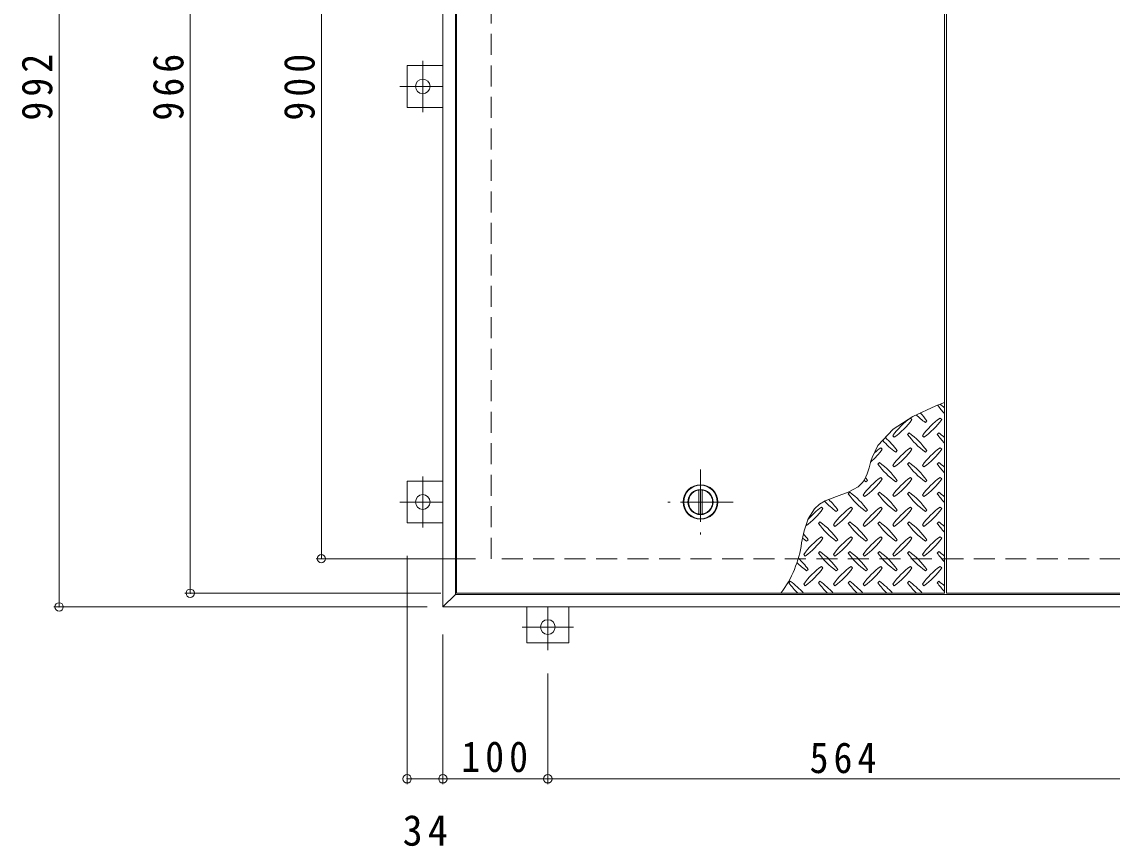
# Model space of a CAD drawing. Units: millimetres at full size, sheet at 1:10. Extents: x -2570 to 2403, y -1962 to 1480.
# Drawn here: x -2442 to -1403, y -122 to 664 of the extents above; entities that cross this region are included whole.
import ezdxf

# ---------------------------------------------------------------- set-up
doc = ezdxf.new("R2010")
doc.units = ezdxf.units.MM
doc.header["$LTSCALE"] = 10
doc.header["$PDMODE"] = 32
doc.header["$PDSIZE"] = 8
doc.linetypes.add('CHAIN1', pattern=[8, 5, -1, 1, -1])
doc.linetypes.add('DASHED2', pattern=[3, 2, -1])
for name, color, linetype, lineweight in [('0-1', 2, 'DASHED2', 9), ('0-2', 3, 'Continuous', 9), ('0-3', 2, 'Continuous', 9), ('0-9', 134, 'Continuous', 5), ('0-C', 2, 'Continuous', 9), ('0-E', 3, 'Continuous', 9), ('0-F', 7, 'Continuous', 9)]:
    doc.layers.add(name, color=color, linetype=linetype, lineweight=lineweight)
doc.styles.add('ＭＳ ゴシック', font='')
doc.styles.get('ＭＳ ゴシック').set_extended_font_data('MS Gothic')

msp = doc.modelspace()

# ---------------------------------------------------------------- linework, layer by layer
at = {"layer": '0-1'}
for p, q in [((-1995.15, 151.94), (-1995.15, 1051.94)), ((-195.15, 151.94), (-1995.15, 151.94))]:
    msp.add_line(p, q, dxfattribs=at)
at = {"layer": '0-2'}
for p, q in [((-2028.15, 118.94), (-2028.15, 1084.94)), ((-1563.15, 1084.94), (-1563.15, 118.94)), ((-1561.15, 118.94), (-1561.15, 1084.94)), ((-1563.15, 118.94), (-2028.15, 118.94)), ((-1096.15, 118.94), (-1561.15, 118.94))]:
    msp.add_line(p, q, dxfattribs=at)
msp.add_circle((-1795.65, 205.94), 16.5, dxfattribs=at)
at = {"layer": '0-3'}
for p, q in [((-2041.15, 105.94), (-2041.15, 1097.94)), ((-2029.15, 117.94), (-2029.15, 1085.94)), ((-2029.15, 117.94), (-2041.15, 105.94)), ((-161.15, 117.94), (-2029.15, 117.94)), ((-149.15, 105.94), (-2041.15, 105.94))]:
    msp.add_line(p, q, dxfattribs=at)
at = {"layer": '0-9'}
for p, q in [((-1594.11, 284.56), (-1595.52, 285.98)), ((-1581.38, 281.74), (-1579.97, 283.15)), ((-1565.82, 284.56), (-1567.24, 285.98)), ((-1596.94, 271.84), (-1598.35, 270.42)), ((-1568.65, 271.84), (-1570.07, 270.42)), ((-1612.49, 269.01), (-1611.08, 267.59)), ((-1584.21, 269.01), (-1582.79, 267.59)), ((-1622.39, 256.28), (-1623.81, 257.7)), ((-1609.66, 253.45), (-1608.25, 254.87)), ((-1594.11, 256.28), (-1595.52, 257.7)), ((-1581.38, 253.45), (-1579.97, 254.87)), ((-1565.82, 256.28), (-1567.24, 257.7)), ((-1625.22, 243.55), (-1626.63, 242.14)), ((-1612.49, 240.72), (-1611.08, 239.31)), ((-1596.94, 243.55), (-1598.35, 242.14)), ((-1584.21, 240.72), (-1582.79, 239.31)), ((-1568.65, 243.55), (-1570.07, 242.14)), ((-1622.39, 228), (-1623.81, 229.41)), ((-1594.11, 228), (-1595.52, 229.41)), ((-1565.82, 228), (-1567.24, 229.41)), ((-1637.95, 225.17), (-1636.53, 226.58)), ((-1609.66, 225.17), (-1608.25, 226.58)), ((-1581.38, 225.17), (-1579.97, 226.58)), ((-1653.51, 215.27), (-1654.92, 213.85)), ((-1640.78, 212.44), (-1639.36, 211.03)), ((-1625.22, 215.27), (-1626.63, 213.85)), ((-1612.49, 212.44), (-1611.08, 211.03)), ((-1596.94, 215.27), (-1598.35, 213.85)), ((-1584.21, 212.44), (-1582.79, 211.03)), ((-1568.65, 215.27), (-1570.07, 213.85)), ((-1678.96, 199.71), (-1680.38, 201.13)), ((-1666.23, 196.88), (-1664.82, 198.3)), ((-1650.68, 199.71), (-1652.09, 201.13)), ((-1637.95, 196.88), (-1636.53, 198.3)), ((-1622.39, 199.71), (-1623.81, 201.13)), ((-1609.66, 196.88), (-1608.25, 198.3)), ((-1594.11, 199.71), (-1595.52, 201.13)), ((-1581.38, 196.88), (-1579.97, 198.3)), ((-1565.82, 199.71), (-1567.24, 201.13)), ((-1681.79, 186.98), (-1683.2, 185.57)), ((-1669.06, 184.16), (-1667.65, 182.74)), ((-1653.51, 186.98), (-1654.92, 185.57)), ((-1640.78, 184.16), (-1639.36, 182.74)), ((-1625.22, 186.98), (-1626.63, 185.57)), ((-1612.49, 184.16), (-1611.08, 182.74)), ((-1596.94, 186.98), (-1598.35, 185.57)), ((-1584.21, 184.16), (-1582.79, 182.74)), ((-1568.65, 186.98), (-1570.07, 185.57)), ((-1694.52, 168.6), (-1693.1, 170.01)), ((-1678.96, 171.43), (-1680.38, 172.84)), ((-1666.23, 168.6), (-1664.82, 170.01)), ((-1650.68, 171.43), (-1652.09, 172.84)), ((-1637.95, 168.6), (-1636.53, 170.01)), ((-1622.39, 171.43), (-1623.81, 172.84)), ((-1609.66, 168.6), (-1608.25, 170.01)), ((-1594.11, 171.43), (-1595.52, 172.84)), ((-1581.38, 168.6), (-1579.97, 170.01)), ((-1565.82, 171.43), (-1567.24, 172.84)), ((-1681.79, 158.7), (-1683.2, 157.29)), ((-1653.51, 158.7), (-1654.92, 157.29)), ((-1625.22, 158.7), (-1626.63, 157.29)), ((-1596.94, 158.7), (-1598.35, 157.29)), ((-1568.65, 158.7), (-1570.07, 157.29)), ((-1697.35, 155.87), (-1695.93, 154.46)), ((-1669.06, 155.87), (-1667.65, 154.46)), ((-1640.78, 155.87), (-1639.36, 154.46)), ((-1612.49, 155.87), (-1611.08, 154.46)), ((-1584.21, 155.87), (-1582.79, 154.46)), ((-1694.52, 140.32), (-1693.1, 141.73)), ((-1678.96, 143.14), (-1680.38, 144.56)), ((-1666.23, 140.32), (-1664.82, 141.73)), ((-1650.68, 143.14), (-1652.09, 144.56)), ((-1637.95, 140.32), (-1636.53, 141.73)), ((-1622.39, 143.14), (-1623.81, 144.56)), ((-1609.66, 140.32), (-1608.25, 141.73)), ((-1594.11, 143.14), (-1595.52, 144.56)), ((-1581.38, 140.32), (-1579.97, 141.73)), ((-1565.82, 143.14), (-1567.24, 144.56)), ((-1710.07, 130.42), (-1711.49, 129)), ((-1697.35, 127.59), (-1695.93, 126.17)), ((-1681.79, 130.42), (-1683.2, 129)), ((-1669.06, 127.59), (-1667.65, 126.17)), ((-1653.51, 130.42), (-1654.92, 129)), ((-1640.78, 127.59), (-1639.36, 126.17)), ((-1625.22, 130.42), (-1626.63, 129)), ((-1612.49, 127.59), (-1611.08, 126.17)), ((-1596.94, 130.42), (-1598.35, 129)), ((-1584.21, 127.59), (-1582.79, 126.17)), ((-1568.65, 130.42), (-1570.07, 129))]:
    msp.add_line(p, q, dxfattribs=at)
msp.add_lwpolyline([(-1563.15, 300.86), (-1571.43, 297.53), (-1593.18, 287.57), (-1612.14, 275.41), (-1626.55, 259.63), (-1632.12, 248.28), (-1633.26, 244.8), (-1635.03, 238.65), (-1636.92, 232.66), (-1639.37, 227.19), (-1641.21, 224.4), (-1645.49, 220.29), (-1655.09, 215.19), (-1666.06, 211.29), (-1676.74, 207.1), (-1682.14, 203.94), (-1686.98, 199.56), (-1693.07, 189.94), (-1697.01, 178.36), (-1699.36, 166.93)], dxfattribs=at)
for centre, radius, start, end in [((-1511.02, 340.78), 72.5, 215.94795, 224.0249), ((-1610.73, 241.08), 72.5, 48.99213, 53.25279), ((-1553.45, 226.94), 72.5, 125.47256, 144.5273), ((-1653.15, 326.64), 72.5, 305.47272, 324.5273), ((-1539.31, 340.78), 72.5, 225.57452, 234.5273), ((-1639.01, 241.08), 72.5, 35.47258, 43.25978), ((-1525.17, 226.94), 72.5, 125.47256, 144.5273), ((-1624.87, 326.64), 72.5, 305.47272, 324.5273), ((-1539.31, 312.5), 72.5, 215.47272, 234.5273), ((-1639.01, 212.79), 72.5, 35.47258, 54.5273), ((-1511.02, 312.5), 72.5, 215.47272, 224.0249), ((-1610.73, 212.79), 72.5, 48.99213, 54.5273), ((-1567.59, 312.5), 72.5, 221.35275, 234.5273), ((-1667.29, 212.79), 72.5, 35.47258, 48.77962), ((-1681.44, 298.35), 72.5, 311.38763, 324.5273), ((-1581.73, 198.65), 72.5, 125.47256, 131.59831), ((-1553.45, 198.65), 72.5, 125.47256, 144.5273), ((-1653.15, 298.35), 72.5, 305.47272, 324.5273), ((-1525.17, 198.65), 72.5, 125.47256, 144.5273), ((-1624.87, 298.35), 72.5, 305.47272, 324.5273), ((-1567.59, 284.21), 72.5, 215.47272, 234.5273), ((-1667.29, 184.51), 72.5, 35.47258, 54.5273), ((-1539.31, 284.21), 72.5, 215.47272, 234.5273), ((-1639.01, 184.51), 72.5, 35.47258, 54.5273), ((-1511.02, 284.21), 72.5, 215.47272, 224.0249), ((-1610.73, 184.51), 72.5, 48.99213, 54.5273), ((-1581.73, 170.37), 72.5, 125.47256, 144.5273), ((-1695.58, 184.51), 72.5, 35.47258, 38.03572), ((-1553.45, 170.37), 72.5, 125.47256, 144.5273), ((-1525.17, 170.37), 72.5, 125.47256, 144.5273), ((-1595.88, 284.21), 72.5, 232.70831, 234.5273), ((-1681.44, 270.07), 72.5, 305.47272, 324.5273), ((-1653.15, 270.07), 72.5, 305.47272, 324.5273), ((-1624.87, 270.07), 72.5, 305.47272, 324.5273), ((-1723.86, 156.23), 72.5, 35.47258, 45.99713), ((-1595.88, 255.93), 72.5, 215.47272, 234.5273), ((-1695.58, 156.23), 72.5, 35.47258, 54.5273), ((-1567.59, 255.93), 72.5, 215.47272, 234.5273), ((-1667.29, 156.23), 72.5, 35.47258, 54.5273), ((-1539.31, 255.93), 72.5, 215.47272, 234.5273), ((-1639.01, 156.23), 72.5, 35.47258, 54.5273), ((-1511.02, 255.93), 72.5, 215.47272, 224.0249), ((-1610.73, 156.23), 72.5, 48.99213, 54.5273), ((-1738, 241.79), 72.5, 306.00705, 324.5273), ((-1638.3, 142.08), 72.5, 125.47256, 139.2924), ((-1624.16, 255.93), 72.5, 222.74814, 234.5273), ((-1610.02, 142.08), 72.5, 125.47256, 144.52728), ((-1709.72, 241.79), 72.5, 305.47272, 324.5273), ((-1581.73, 142.08), 72.5, 125.47256, 144.52728), ((-1681.44, 241.79), 72.5, 305.47272, 324.5273), ((-1553.45, 142.08), 72.5, 125.47256, 144.52728), ((-1653.15, 241.79), 72.5, 305.47272, 324.5273), ((-1525.17, 142.08), 72.5, 125.47256, 144.5273), ((-1624.87, 241.79), 72.5, 305.47272, 324.5273), ((-1624.16, 227.64), 72.5, 215.47272, 234.5273), ((-1723.86, 127.94), 72.5, 35.47258, 54.5273), ((-1595.88, 227.64), 72.5, 215.47272, 234.5273), ((-1695.58, 127.94), 72.5, 35.47258, 54.5273), ((-1567.59, 227.64), 72.5, 215.47272, 234.5273), ((-1667.29, 127.94), 72.5, 35.47258, 54.5273), ((-1539.31, 227.64), 72.5, 215.47272, 234.5273), ((-1639.01, 127.94), 72.5, 35.47258, 54.5273), ((-1511.02, 227.64), 72.5, 215.47272, 224.0249), ((-1610.73, 127.94), 72.5, 48.99213, 54.5273), ((-1800.56, 180.69), 102.13, 322.79805, 352.25462), ((-1652.44, 227.64), 72.5, 230.65677, 234.5273), ((-1752.15, 127.94), 72.5, 35.47258, 41.1628), ((-1638.3, 113.8), 72.5, 125.47256, 144.5273), ((-1738, 213.5), 72.5, 305.47272, 324.5273), ((-1610.02, 113.8), 72.5, 125.47256, 144.5273), ((-1709.72, 213.5), 72.5, 305.47272, 324.5273), ((-1581.73, 113.8), 72.5, 125.47256, 144.5273), ((-1681.44, 213.5), 72.5, 305.47272, 324.5273), ((-1553.45, 113.8), 72.5, 125.47256, 144.5273), ((-1653.15, 213.5), 72.5, 305.47272, 324.5273), ((-1525.17, 113.8), 72.5, 125.47256, 144.5273), ((-1624.87, 213.5), 72.5, 305.47272, 324.5273), ((-1624.16, 199.36), 72.5, 215.47272, 234.5273), ((-1723.86, 99.66), 72.5, 35.47258, 54.5273), ((-1595.88, 199.36), 72.5, 215.47272, 234.5273), ((-1695.58, 99.66), 72.5, 35.47258, 54.5273), ((-1567.59, 199.36), 72.5, 215.47272, 234.5273), ((-1667.29, 99.66), 72.5, 35.47258, 54.5273), ((-1539.31, 199.36), 72.5, 215.47272, 234.5273), ((-1639.01, 99.66), 72.5, 35.47258, 54.5273), ((-1511.02, 199.36), 72.5, 215.47272, 224.0249), ((-1610.73, 99.66), 72.5, 48.99213, 54.5273), ((-1652.44, 199.36), 72.5, 224.94598, 234.5273), ((-1752.15, 99.66), 72.5, 35.47258, 46.69856), ((-1638.3, 85.51), 72.5, 125.47256, 144.5273), ((-1738, 185.22), 72.5, 305.47272, 324.5273), ((-1610.02, 85.51), 72.5, 125.47256, 144.5273), ((-1709.72, 185.22), 72.5, 305.47272, 324.5273), ((-1581.73, 85.51), 72.5, 125.47256, 144.5273), ((-1681.44, 185.22), 72.5, 305.47272, 324.5273), ((-1553.45, 85.51), 72.5, 125.47256, 144.5273), ((-1653.15, 185.22), 72.5, 305.47272, 324.5273), ((-1525.17, 85.51), 72.5, 125.47256, 144.5273), ((-1624.87, 185.22), 72.5, 305.47272, 324.5273), ((-1652.44, 171.07), 72.5, 215.47272, 225.97511), ((-1752.15, 71.37), 72.5, 41.00789, 54.5273), ((-1624.16, 171.07), 72.5, 215.47272, 225.97511), ((-1723.86, 71.37), 72.5, 41.00789, 54.5273), ((-1595.88, 171.07), 72.5, 215.47272, 225.97511), ((-1695.58, 71.37), 72.5, 41.00789, 54.5273), ((-1567.59, 171.07), 72.5, 215.47272, 225.97511), ((-1667.29, 71.37), 72.5, 41.00789, 54.5273), ((-1539.31, 171.07), 72.5, 215.47272, 225.97511), ((-1639.01, 71.37), 72.5, 41.00789, 54.5273), ((-1511.02, 171.07), 72.5, 215.47272, 224.0249), ((-1610.73, 71.37), 72.5, 48.99213, 54.5273)]:
    msp.add_arc(centre, radius, start, end, dxfattribs=at)
at = {"layer": '0-C', "linetype": 'CHAIN1'}
for p, q in [((-1795.65, 236.94), (-1795.65, 174.94)), ((-1764.65, 205.94), (-1826.65, 205.94))]:
    msp.add_line(p, q, dxfattribs=at)
at = {"layer": '0-C'}
for p, q in [((-1797.15, 194.54), (-1797.15, 217.35)), ((-1794.15, 194.54), (-1794.15, 217.35))]:
    msp.add_line(p, q, dxfattribs=at)
for radius in [16, 12, 11.5]:
    msp.add_circle((-1795.65, 205.94), radius, dxfattribs=at)
at = {"layer": '0-E', "linetype": 'CHAIN1'}
for p, q in [((-2060.35, 626.32), (-2060.35, 577.57)), ((-2082.33, 601.94), (-2041.15, 601.94)), ((-2060.35, 230.32), (-2060.35, 181.57)), ((-2082.33, 205.94), (-2041.15, 205.94)), ((-1941.15, 64.77), (-1941.15, 105.94)), ((-1965.53, 86.74), (-1916.78, 86.74))]:
    msp.add_line(p, q, dxfattribs=at)
at = {"layer": '0-E'}
for p, q in [((-2075.35, 581.94), (-2075.35, 621.94)), ((-2075.35, 621.94), (-2041.15, 621.94)), ((-2075.35, 581.94), (-2041.15, 581.94)), ((-2075.35, 185.94), (-2075.35, 225.94)), ((-2075.35, 225.94), (-2041.15, 225.94)), ((-2075.35, 185.94), (-2041.15, 185.94)), ((-1961.15, 71.74), (-1961.15, 105.94)), ((-1921.15, 71.74), (-1921.15, 105.94)), ((-1921.15, 71.74), (-1961.15, 71.74))]:
    msp.add_line(p, q, dxfattribs=at)
for centre in [(-2060.35, 601.94), (-2060.35, 205.94), (-1941.15, 86.74)]:
    msp.add_circle(centre, 7, dxfattribs=at)
at = {"layer": '0-F'}
for p, q in [((-2407.01, 105.94), (-2407.01, 1097.94)), ((-2282.01, 118.94), (-2282.01, 1084.94)), ((-2157.01, 151.94), (-2157.01, 1051.94)), ((-2010.15, 151.94), (-2162.01, 151.94)), ((-2075.35, -62.84), (-2075.35, 154.73)), ((-2043.15, 118.94), (-2287.01, 118.94)), ((-2056.15, 105.94), (-2412.01, 105.94)), ((-2041.15, 79.73), (-2041.15, -62.84)), ((-1941.15, 42.43), (-1941.15, -62.84)), ((-2075.35, -57.84), (-2041.15, -57.84)), ((-2041.15, -57.84), (-1941.15, -57.84)), ((-1941.15, -57.84), (-1377.15, -57.84))]:
    msp.add_line(p, q, dxfattribs=at)
for p in [(-2157.01, 151.94), (-2282.01, 118.94), (-2407.01, 105.94), (-2075.35, -57.84), (-2041.15, -57.84), (-1941.15, -57.84)]:
    msp.add_point(p, dxfattribs=at)

# ---------------------------------------------------------------- texts
at = {"layer": '0-F', "color": 2, "char_height": 29.33, "attachment_point": 7, "rotation": 90, "style": 'ＭＳ ゴシック'}
for s, insert in [('\\T1.27;\\W0.9;992', (-2413.01, 569.44)), ('\\T1.27;\\W0.9;966', (-2288.01, 569.44)), ('\\T1.27;\\W0.9;900', (-2163.01, 569.44))]:
    msp.add_mtext(s, dxfattribs=dict(at, insert=insert))
at = {"layer": '0-F', "color": 2, "char_height": 29.33, "attachment_point": 7, "style": 'ＭＳ ゴシック'}
for s, insert in [('\\T1.27;\\W0.9;100', (-2023.65, -51.84)), ('\\T1.27;\\W0.9;564', (-1691.65, -52.84)), ('\\T1.27;\\W0.95;34', (-2079.5, -122.06))]:
    msp.add_mtext(s, dxfattribs=dict(at, insert=insert))

doc.saveas('drawing.dxf')
